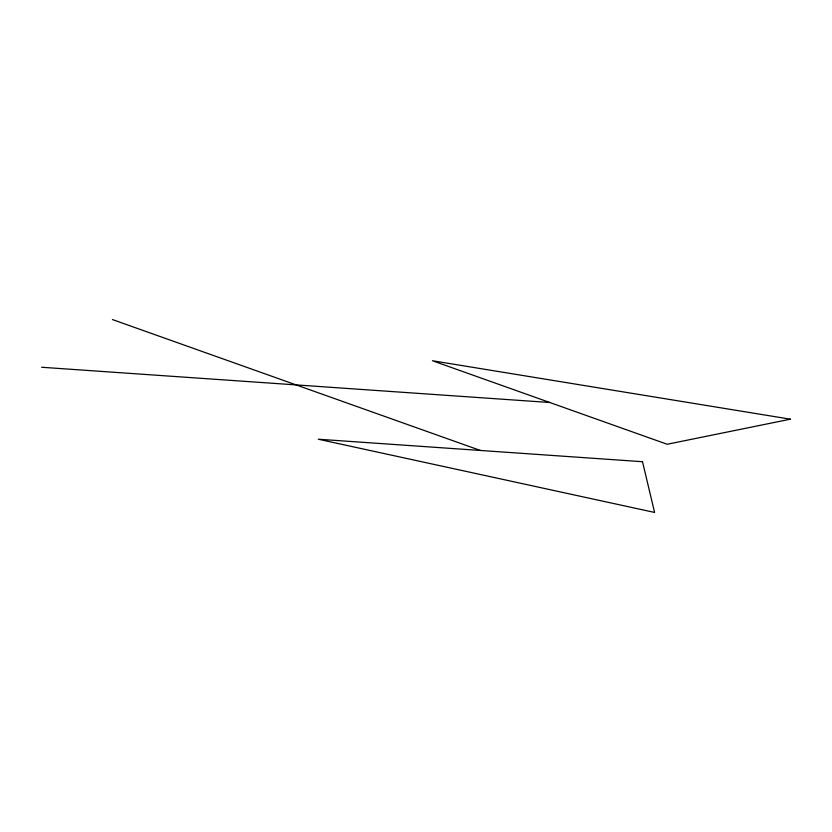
<?xml version="1.0" encoding="UTF-8"?>
<svg xmlns="http://www.w3.org/2000/svg" width="832" height="832" viewBox="0 0 832 832"><rect width="100%" height="100%" fill="white"/><g stroke="black" fill="none" stroke-linecap="round" stroke-linejoin="round"><path stroke-width="1.25" d="M41.6 367.255L549.806 402.501M112.455 319.561L480.407 450.466M790.4 419.182L667.17 444.257L432.442 360.745L790.4 419.182M642.502 461.708L318.302 439.223L654.597 512.439L642.502 461.708"/></g></svg>
